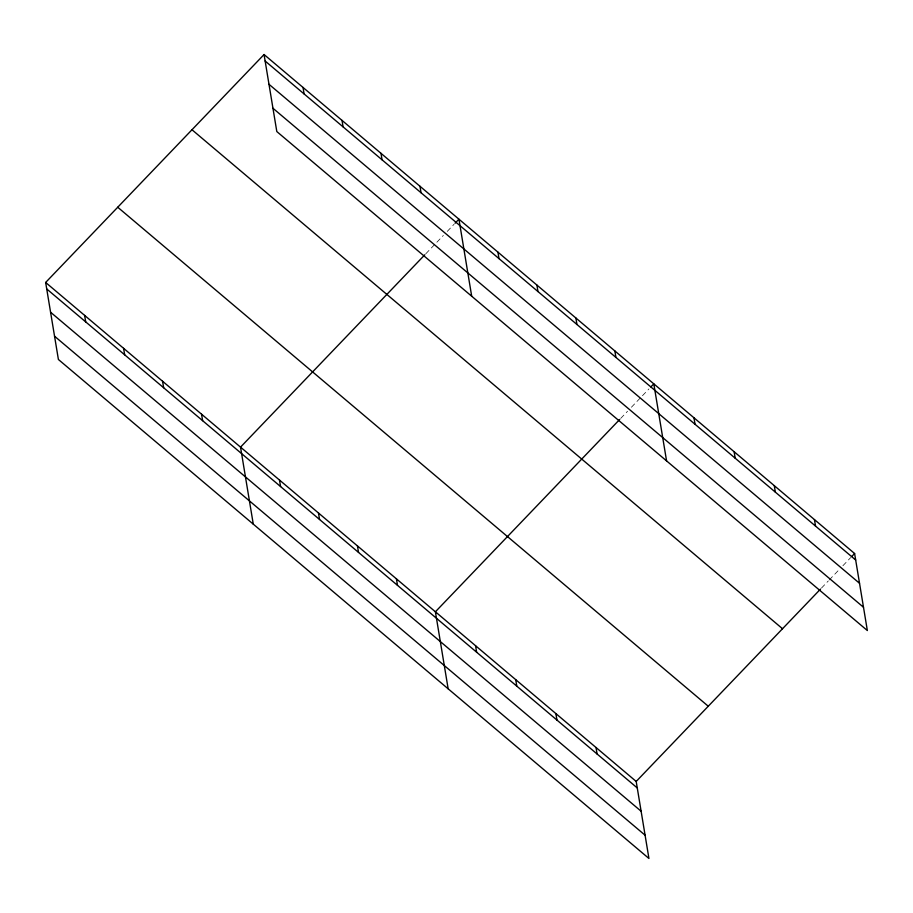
<?xml version="1.0" encoding="UTF-8"?>
<svg xmlns="http://www.w3.org/2000/svg" width="913" height="913" viewBox="0 0 913 913"><rect width="100%" height="100%" fill="white"/><g stroke="black" fill="none" stroke-linecap="round" stroke-linejoin="round"><path stroke-width="0.68" stroke-dasharray="4.57 3.42" d="M425.823 253.746L443.353 235.451M447.256 231.388L454.069 224.267M620.703 418.416L627.516 411.307M631.419 407.232L648.949 388.938M821.483 588.075L828.296 580.953M829.278 579.938L839.013 569.78M842.916 565.706L850.699 557.581"/><path stroke-width="1.37" d="M45.65 282.459L636.19 781.448L648.938 858.471L58.398 359.482L45.65 282.459L264.062 54.529L854.602 553.518L867.35 630.541L276.81 131.552L264.062 54.529M424.853 254.761L240.53 447.13L253.278 524.153M455.039 223.251L458.942 219.188L471.69 296.211M619.722 419.432L435.398 611.79L448.157 688.824M650.889 386.907L653.811 383.859L666.57 460.882M636.19 781.448L820.513 589.09M851.681 556.565L854.602 553.518M265.135 61.011L855.675 560.011M268.993 84.293L859.521 583.281M272.964 108.27L863.493 607.259M191.981 129.749L782.521 628.737M117.731 207.24L708.26 706.228M46.723 288.953L637.263 787.942M50.58 312.235L641.109 811.223M54.552 336.212L645.08 835.201M814.442 519.577L815.514 526.071M774.281 485.648L775.365 492.141M734.132 451.718L735.205 458.212M693.971 417.789L695.044 424.283M614.837 350.923L615.921 357.417M575.863 317.986L576.936 324.48M536.89 285.061L537.962 291.555M596.029 747.519L597.102 754.012M497.916 252.125L498.989 258.619M555.869 713.589L556.953 720.083M515.719 679.66L516.792 686.154M419.969 186.252L421.041 192.746M475.559 645.731L476.632 652.213M380.983 153.327L382.068 159.821M342.01 120.39L343.094 126.884M396.425 578.865L397.509 585.359M303.036 87.454L304.109 93.948M357.451 545.928L358.524 552.422M318.477 512.992L319.55 519.486M279.504 480.055L280.576 486.549M201.556 414.194L202.629 420.688M162.571 381.257L163.655 387.751M123.597 348.332L124.67 354.826M84.624 315.396L85.696 321.89"/></g></svg>
